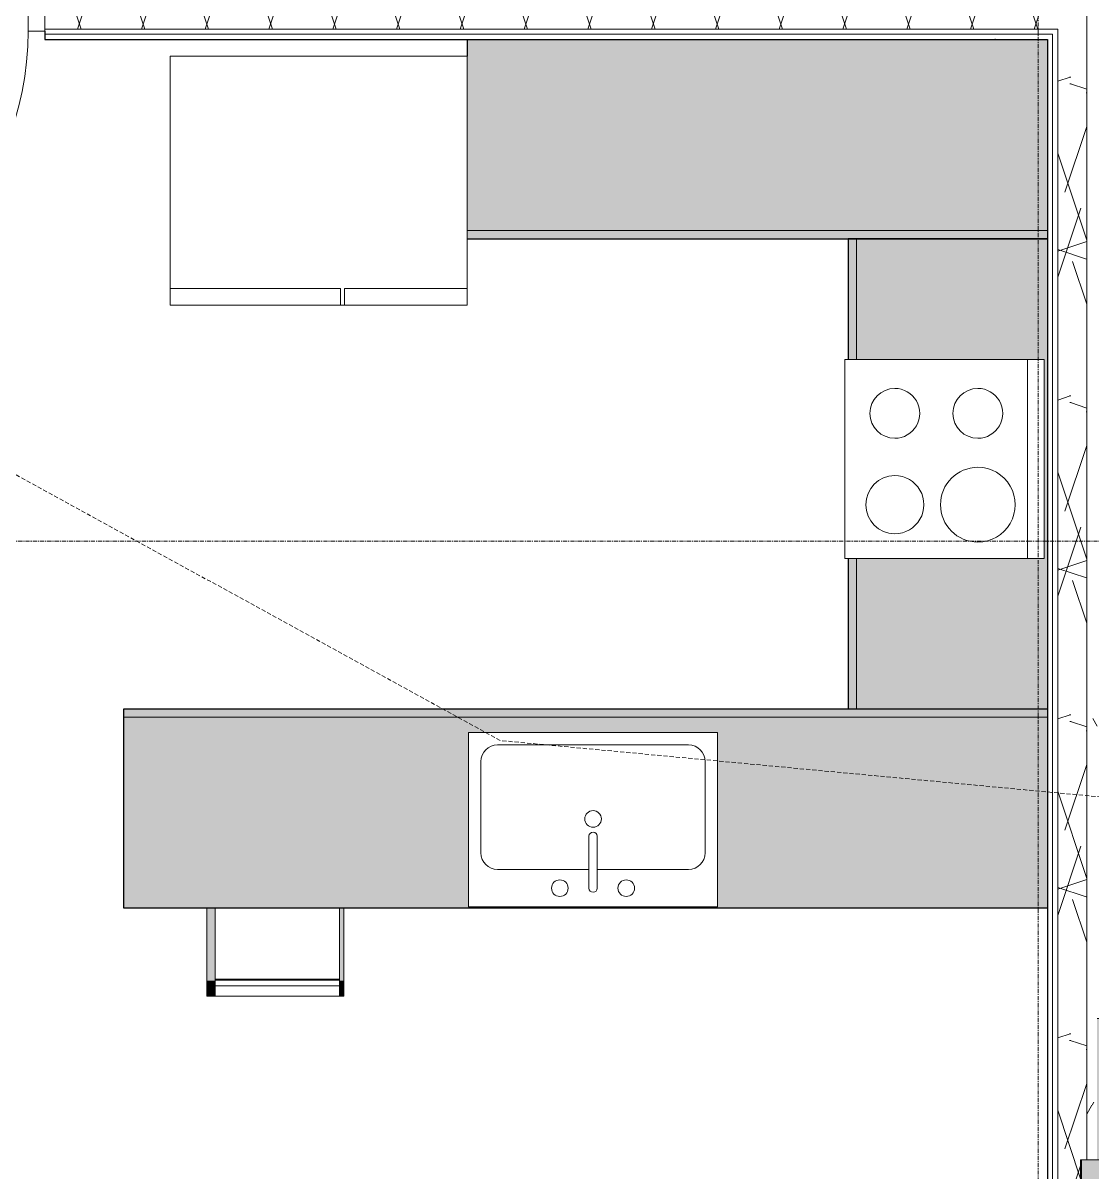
# Model space of a CAD drawing. Header units: inches. Extents: x -10205 to 13964, y -460 to 30702.
# Drawn here: x -3263.5 to -3134.7, y 10122.6 to 10261 of the extents above; entities that cross this region are included whole.
import ezdxf

# ---------------------------------------------------------------- set-up
doc = ezdxf.new("R2010")
doc.units = ezdxf.units.IN
doc.header["$MEASUREMENT"] = 0
doc.linetypes.add('Grid Line 1_2_', pattern=[0.875, 0.5, -0.125, 0.125, -0.125])
doc.linetypes.add('IMPORT-DASHED _2_', pattern=[0.75, 0.5, -0.25])
for name, color, linetype, lineweight in [('0-1', 7, 'Continuous', 5), ('0-4', 7, 'Continuous', 9), ('00base_6150001_dwg', 147, 'Continuous', 13), ('A-DOOR', 31, 'Continuous', 9), ('A-DOOR-6', 31, 'Continuous', 13), ('A-DOOR-FRAM', 31, 'Continuous', 13), ('A-WALL', 113, 'Continuous', 9), ('A-WALL-PATT-5', 111, 'Continuous', 9), ('E_TOPO_DTM_Contours_Major', 147, 'IMPORT-DASHED _2_', 13), ('I-FURN-1', 254, 'Continuous', 9), ('I-FURN-3', 7, 'Continuous', 9), ('I-FURN-4', 8, 'Continuous', 9), ('I-WALL-2', 2, 'Continuous', 25), ('P-SANR-FIXT-5', 7, 'Continuous', 9), ('Q-CASE-2', 254, 'Continuous', 9), ('Q-CASE-5', 130, 'Continuous', 25), ('Q-CASE-6', 7, 'Continuous', 9), ('Q-SPCQ-3', 7, 'Continuous', 9), ('S-GRID-1', 1, 'Grid Line 1_2_', 9)]:
    doc.layers.add(name, color=color, linetype=linetype, lineweight=lineweight)
pattern_1 = [(0, (0, 0), (61.44, 15.36), [2.534, -43.546, 2.534, -43.546, -245.76]), (0, (0, 0), (61.44, 15.36), [-92.16, 2.534, -89.626, 2.534, -43.546, -107.52]), (0, (0, 0), (61.44, 15.36), [-230.4, 2.534, -28.186, 2.534, -74.266]), (120, (23.04, 7.68), (-44.02215, 45.5286), [2.534, -43.546, 2.534, -43.546, -245.76]), (120, (23.04, 7.68), (-44.02215, 45.5286), [-92.16, 2.534, -89.626, 2.534, -43.546, -107.52]), (120, (23.04, 7.68), (-44.02215, 45.5286), [-230.4, 2.534, -28.186, 2.534, -74.266]), (240, (30.72, 38.4), (-17.41785, -60.8886), [2.534, -43.546, 2.534, -43.546, -245.76]), (240, (30.72, 38.4), (-17.41785, -60.8886), [-92.16, 2.534, -89.626, 2.534, -43.546, -107.52]), (240, (30.72, 38.4), (-17.41785, -60.8886), [-230.4, 2.534, -28.186, 2.534, -74.266])]
pattern_2 = [(161.57, (0.96, 0.96), (-7.6802237, -0.0009796), [0, -54.643, 6.067, 0]), (18.43, (-0.96, 0.96), (-7.6802237, 0.0009796), [0, -54.643, 6.067, 0]), (108.43, (0.96, 0.96), (3.8382953, -19.2013653), [18.211, -42.499]), (71.57, (-0.96, 0.96), (3.8382953, 19.2013653), [18.211, -42.499])]

# ---------------------------------------------------------------- blocks, each defined once
blk = doc.blocks.new('Refrigerator_-_Side-by-Side_6047 - 36_ X 30_-1372843-SITE PLAN - CAD FILE')
at = {"layer": 'Q-SPCQ-3'}
for p, q in [((-17.88, 15.58), (17.87, 15.58)), ((-17.88, -14.42), (-17.88, 15.58)), ((-17.88, 15.58), (-3.13, 15.58)), ((-17.88, 15.58), (-17.88, 13.58)), ((-3.13, 13.58), (-3.13, 15.58)), ((-2.63, 15.58), (17.87, 15.58)), ((-2.63, 15.58), (-2.63, 13.58)), ((17.87, 15.58), (17.87, -14.42)), ((17.87, 13.58), (17.87, 15.58)), ((-3.13, 13.58), (-17.88, 13.58)), ((17.87, 13.58), (-2.63, 13.58)), ((17.87, -14.42), (-17.88, -14.42))]:
    blk.add_line(p, q, dxfattribs=at)
blk = doc.blocks.new('Range - 24_ x 24_-1372826-SITE PLAN - CAD FILE')
at = {"layer": 'Q-SPCQ-3'}
for p, q in [((0, 0), (24, 0)), ((0, -24), (0, 0)), ((24, 0), (24, -24)), ((0, -22), (24, -22)), ((24, -24), (0, -24))]:
    blk.add_line(p, q, dxfattribs=at)
for centre, radius, start, end in [((6.5, -6), 3.5, 360, 180), ((17.5, -6), 3, 360, 180), ((6.5, -6), 3.5, 180, 0), ((17.5, -6), 3, 180, 0), ((6.5, -16), 4.5, 360, 180), ((17.5, -16), 3, 360, 180), ((6.5, -16), 4.5, 180, 0), ((17.5, -16), 3, 180, 0)]:
    blk.add_arc(centre, radius, start, end, dxfattribs=at)
blk = doc.blocks.new('OD_CW_Base Cabinet - OD_CW_Base Cabinet-1385976-SITE PLAN - CAD FILE')
at = {"layer": 'Q-CASE-2'}
blk.add_hatch(color=256, dxfattribs=at).paths.add_polyline_path([(57.37, 24), (0.74, 24), (0.74, 1), (15.27, 1), (15.27, 23.62), (39.27, 23.62), (39.27, 1), (57.37, 1), (57.37, 23.62)], flags=0)
h = blk.add_hatch(color=256, dxfattribs=at)
h.paths.add_polyline_path([(57.37, 1), (39.27, 1), (39.27, 0), (57.37, 0)], flags=0)
h.paths.add_polyline_path([(15.27, 0), (15.27, 1), (0.74, 1), (0.74, 0)], flags=0)
at = {"layer": 'Q-CASE-5'}
for p, q in [((0.74, 24), (0.74, 0)), ((57.37, 0), (57.37, 24)), ((0.74, 0), (15.27, 0)), ((39.27, 0), (57.37, 0))]:
    blk.add_line(p, q, dxfattribs=at)
at = {"layer": 'Q-CASE-6'}
for p, q in [((0.74, 1), (0.74, 24)), ((57.37, 24), (57.37, 1)), ((0.74, 0), (0.74, 1)), ((0.74, 1), (15.27, 1)), ((15.27, 1), (0.74, 1)), ((15.27, 0), (0.74, 0)), ((39.27, 1), (57.37, 1)), ((57.37, 1), (39.27, 1)), ((57.37, 0), (39.27, 0)), ((57.37, 1), (57.37, 0))]:
    blk.add_line(p, q, dxfattribs=at)
blk = doc.blocks.new('OD_CW_Base Cabinet - OD_CW_Base Cabinet-1525574-SITE PLAN - CAD FILE')
at = {"layer": 'Q-CASE-2'}
for points in [[(0.74, 1), (70.63, 1), (70.63, 24), (0.74, 24), (0.74, 22)], [(70.63, 0), (70.63, 1), (0.74, 1), (0.74, 0), (47.63, 0)]]:
    blk.add_hatch(color=256, dxfattribs=at).paths.add_polyline_path(points, flags=0)
at = {"layer": 'Q-CASE-5'}
for p, q in [((0.74, 24), (0.74, 22)), ((0.74, 0), (70.63, 0))]:
    blk.add_line(p, q, dxfattribs=at)
at = {"layer": 'Q-CASE-6'}
for p, q in [((0.74, 22), (0.74, 24)), ((0.74, 1), (70.63, 1)), ((70.63, 1), (0.74, 1)), ((70.63, 0), (0.74, 0))]:
    blk.add_line(p, q, dxfattribs=at)
blk = doc.blocks.new('Sink Kitchen-Single - 30_ x 21_-V28-SITE PLAN - CAD FILE')
at = {"layer": 'P-SANR-FIXT-5'}
for p, q in [((-14.38, 10.41), (15.62, 10.41)), ((-14.38, -10.59), (-14.38, 10.41)), ((15.62, 10.41), (15.62, -10.59)), ((-10.88, 8.91), (12.12, 8.91)), ((-12.88, -4.09), (-12.88, 6.91)), ((14.12, 6.91), (14.12, -4.09)), ((0.12, -8.34), (0.12, -2.09)), ((1.12, -8.34), (1.12, -2.09)), ((0.12, -6.09), (-10.88, -6.09)), ((12.12, -6.09), (1.12, -6.09)), ((15.62, -10.59), (-14.38, -10.59))]:
    blk.add_line(p, q, dxfattribs=at)
for centre, radius, start, end in [((-10.88, 6.91), 2, 90, 180), ((12.12, 6.91), 2, 360, 90), ((0.62, 0), 1, 360, 180), ((0.62, 0), 1, 180, 0), ((0.62, -2.09), 0.5, 360, 180), ((-10.88, -4.09), 2, 180, 270), ((12.12, -4.09), 2, 270, 0), ((-3.38, -8.34), 1, 360, 180), ((4.62, -8.34), 1, 0, 180), ((-3.38, -8.34), 1, 180, 0), ((0.62, -8.34), 0.5, 180, 0), ((4.62, -8.34), 1, 180, 0)]:
    blk.add_arc(centre, radius, start, end, dxfattribs=at)
blk = doc.blocks.new('OD_CW_Base Cabinet - OD_CW_Base Cabinet-1464078-SITE PLAN - CAD FILE')
at = {"layer": 'Q-CASE-2'}
blk.add_hatch(color=256, dxfattribs=at).paths.add_polyline_path([(0.74, -1), (111.99, -1), (111.99, 0), (0.74, 0)], flags=0)
h = blk.add_hatch(color=256, dxfattribs=at)
h.paths.add_polyline_path([(42.26, -24), (111.99, -24), (111.99, -1), (0.74, -1), (0.74, -24), (33.09, -24)], flags=0)
h.paths.add_polyline_path([(42.26, -23.82), (42.26, -2.82), (72.26, -2.82), (72.26, -23.82), (42.51, -23.82)], flags=0)
at = {"layer": 'Q-CASE-5'}
for p, q in [((0.74, -24), (0.74, 0)), ((0.74, 0), (111.99, 0)), ((111.99, -24), (0.74, -24))]:
    blk.add_line(p, q, dxfattribs=at)
at = {"layer": 'Q-CASE-6'}
for p, q in [((0.74, -1), (0.74, 0)), ((0.74, 0), (111.99, 0)), ((111.99, -1), (0.74, -1)), ((0.74, -24), (0.74, -1)), ((0.74, -1), (111.99, -1)), ((111.99, -24), (0.74, -24))]:
    blk.add_line(p, q, dxfattribs=at)
blk = doc.blocks.new('Bar_Stool_6722_1_ - Bar_Stool_6722_1_-V88-SITE PLAN - CAD FILE')
at = {"layer": 'I-FURN-1'}
for points in [[(0, 1.78), (1, 1.78), (1, 10.57), (0, 10.57)], [(16.5, 1.78), (16.5, 10.57), (16, 10.57), (16, 1.78)], [(0, 0.98), (1, 0.98), (1, 1.78), (0, 1.78), (0, 1.24)], [(16, 0.98), (16.5, 0.98), (16.5, 1.78), (16, 1.73), (16, 1.24)], [(1, 0), (1, 0.98), (0, 0.92), (0, 0)], [(16.5, 0), (16.5, 0.98), (16, 0.94), (16, 0)]]:
    blk.add_hatch(color=256, dxfattribs=at).paths.add_polyline_path(points, flags=0)
at = {"layer": 'I-FURN-3'}
for p, q in [((0, 1.78), (0, 10.57)), ((1, 2.03), (1, 10.57)), ((16, 10.57), (16, 2.03)), ((16.5, 10.57), (16.5, 1.78)), ((1, 1.78), (0, 1.78)), ((0, 1.78), (0, 0.98)), ((1, 1.91), (1, 2.03)), ((16, 2.03), (1, 2.03)), ((1, 1.24), (1, 1.91)), ((16, 1.91), (1, 1.91)), ((16, 2.03), (16, 1.91)), ((16, 1.91), (16, 1.24)), ((16.5, 1.78), (16, 1.78)), ((16.5, 0.98), (16.5, 1.78)), ((1, 0.98), (0, 0.98)), ((0, 0.98), (0, 0)), ((1, 0), (1, 1.24)), ((1, 1.24), (16, 1.24)), ((16, 1.24), (16, 0)), ((16.5, 0.98), (16, 0.98)), ((16.5, 0), (16.5, 0.98)), ((0, 0), (1, 0)), ((1, 0), (16, 0)), ((16, 0), (16.5, 0))]:
    blk.add_line(p, q, dxfattribs=at)
blk = doc.blocks.new('Entertainment_Center_14771 - Entertainment_Center_14771-V133-SITE PLAN - CAD FILE')
at = {"layer": 'I-FURN-4'}
for points in [[(-18, 6), (-18, 10), (-36, 10), (-36, -4.13), (-19, -4.13), (-19, 6)], [(36, 10), (18, 10), (18, 6), (19, 6), (19, -4.13), (36, -4.13), (36, 6)], [(19, 6), (-19, 6), (-19, -6), (19, -6), (19, 5.33)], [(19, -6), (-19, -6), (-19, -6.13), (19, -6.13)]]:
    blk.add_hatch(color=256, dxfattribs=at).paths.add_polyline_path(points, flags=0)
at = {"layer": 'I-FURN-3'}
for p, q in [((-18, 10), (-36, 10)), ((-36, 10), (-36, -4.13)), ((-34.85, 10.03), (-35.34, 10.03)), ((-34.85, 10.03), (-35.34, 10.03)), ((-34.85, 10), (-34.85, 10.03)), ((-34.85, 10), (-34.85, 10.03)), ((-18.66, 10.03), (-19.66, 10.03)), ((-19.66, 10.03), (-19.66, 10)), ((-18.66, 10), (-18.66, 10.03)), ((-18, 6), (-18, 10)), ((36, 10), (18, 10)), ((18, 10), (18, 6)), ((18.66, 10.03), (18.66, 10)), ((19.66, 10.03), (18.66, 10.03)), ((19.66, 10), (19.66, 10.03)), ((35.34, 10.03), (34.85, 10.03)), ((34.85, 10.03), (34.85, 10)), ((35.34, 10.03), (34.85, 10.03)), ((34.85, 10.03), (34.85, 10)), ((36, -4.13), (36, 10)), ((19, 6), (-19, 6)), ((-19, 6), (-19, -6)), ((19, -6), (19, 6)), ((-19, -6), (19, -6)), ((-19, -6.13), (-19, -6)), ((-19, -6), (19, -6)), ((19, -6.13), (-19, -6.13)), ((19, -6), (19, -6.13))]:
    blk.add_line(p, q, dxfattribs=at)
blk = doc.blocks.new('1750 Ox - Unit Layouts_rvt-1-SITE PLAN - CAD FILE')
at = {"layer": '0-4'}
for name, p in [('OD_CW_Base Cabinet - OD_CW_Base Cabinet-1525574-SITE PLAN - CAD FILE', (-3210.76, 10235)), ('OD_CW_Base Cabinet - OD_CW_Base Cabinet-1464078-SITE PLAN - CAD FILE', (-3252.11, 10178.37)), ('Sink Kitchen-Single - 30_ x 21_-V28-SITE PLAN - CAD FILE', (-3195.46, 10165.13)), ('Bar_Stool_6722_1_ - Bar_Stool_6722_1_-V88-SITE PLAN - CAD FILE', (-3241.37, 10143.8))]:
    blk.add_blockref(name, p, dxfattribs=at)
for name, p, rotation in [('Refrigerator_-_Side-by-Side_6047 - 36_ X 30_-1372843-SITE PLAN - CAD FILE', (-3227.89, 10242.58), 180), ('OD_CW_Base Cabinet - OD_CW_Base Cabinet-1385976-SITE PLAN - CAD FILE', (-3164.12, 10235.74), 269.9999999999984), ('Range - 24_ x 24_-1372826-SITE PLAN - CAD FILE', (-3164.5, 10196.47), 89.99999999998879), ('Entertainment_Center_14771 - Entertainment_Center_14771-V133-SITE PLAN - CAD FILE', (-3130, 10105.09), 270.0000000000007)]:
    blk.add_blockref(name, p, dxfattribs=dict(at, rotation=rotation))
blk = doc.blocks.new('HOLLOW METAL - UNIT DOOR-1759144-SITE PLAN - CAD FILE')
at = {"layer": 'A-DOOR'}
blk.add_arc((18, 2.25), 36, 90, 180, dxfattribs=at)
at = {"layer": 'A-DOOR-6'}
for p, q in [((18, 38.25), (16.25, 38.25)), ((16.25, 38.25), (16.25, 2.25)), ((18, 2.25), (18, 38.25)), ((16.25, 2.25), (18, 2.25))]:
    blk.add_line(p, q, dxfattribs=at)
at = {"layer": 'A-DOOR-FRAM'}
for p, q in [((-18, 2.25), (-20, 2.25)), ((-20, 2.25), (-20, -3.5)), ((-18, 0.3125), (-18, 2.25)), ((18, 2.25), (18, 0.3125)), ((20, 2.25), (18, 2.25)), ((20, -3.5), (20, 2.25)), ((-17.375, 0.3125), (-18, 0.3125)), ((-17.375, -1.5625), (-17.375, 0.3125)), ((18, 0.3125), (17.375, 0.3125)), ((17.375, 0.3125), (17.375, -1.5625)), ((-18, -3.5), (-18, -1.5625)), ((-18, -1.5625), (-17.375, -1.5625)), ((17.375, -1.5625), (18, -1.5625)), ((18, -1.5625), (18, -3.5)), ((-20, -3.5), (-18, -3.5)), ((18, -3.5), (20, -3.5))]:
    blk.add_line(p, q, dxfattribs=at)
blk = doc.blocks.new('00base_6150001_dwg-1748108-SITE PLAN - CAD FILE')
at = {"layer": 'E_TOPO_DTM_Contours_Major', "flags": 128}
blk.add_lwpolyline([(4039185.28, 3366385.9), (4039236.96, 3366428.01), (4039310.9, 3366558.93), (4039395.43, 3366736.38), (4039442.19, 3366832.2), (4039446.28, 3366891.47), (4039444.71, 3366908.7), (4039428.99, 3366916.17), (4039182.95, 3366943.65), (4039155.72, 3366951.08), (4039134.81, 3367123.57), (4039114.98, 3367345.37), (4039112.59, 3367404.33), (4039093.58, 3367523.69), (4039147.89, 3367622.22), (4039070.35, 3367588.6), (4039029.82, 3367668.24), (4039028.05, 3367674.28), (4039029.81, 3367678.89), (4039046.46, 3367729.76), (4039040.27, 3367752.22), (4039030.03, 3367767.88), (4038907.01, 3367865.98), (4039075.96, 3367854.79), (4039101.84, 3367902.83), (4039127.31, 3367949.13), (4039159.64, 3368102.96), (4039186.14, 3368165.4), (4039194.32, 3368228.49), (4039195.79, 3368377.64), (4039196.92, 3368445.63), (4039161.87, 3368522.98), (4039105.56, 3368787.9), (4039092.14, 3368843.69), (4039079.32, 3368875.69), (4039075.05, 3369163.69), (4039051.83, 3369177.47), (4038970.02, 3369207.83), (4038847.44, 3369132.69), (4038832.35, 3369047.15), (4038775.22, 3368938.71), (4038765.94, 3368818.54), (4038732.53, 3368753.8), (4038577.16, 3368486.65), (4038551.79, 3368421.54), (4038549.6, 3368090.19), (4038564.15, 3368078.9), (4038767.6, 3367912.31), (4038600.28, 3367799), (4038536.12, 3367569.15), (4038525.66, 3367547.47), (4038505.55, 3367502.59), (4038473.23, 3367300.54), (4038496.22, 3367175.66), (4038516.6, 3367146.82), (4038631.34, 3366953.1), (4038678.42, 3366918.73), (4038688.37, 3366908.91), (4038766.13, 3366864.55), (4038850.28, 3366866.48), (4038941.27, 3366785.99), (4039043.47, 3366735.87), (4039092.59, 3366522.06), (4039110.92, 3366424.81)], close=True, dxfattribs=at)

msp = doc.modelspace()

# ---------------------------------------------------------------- hatches: boundary and pattern name
at = {"layer": 'A-WALL-PATT-5'}
h = msp.add_hatch(dxfattribs=at)
h.set_pattern_fill('FP_5', color=256, style=0, pattern_type=2)
h.set_pattern_definition(pattern_2)
h.paths.add_polyline_path([(-3245.77, 10260.25), (-3135.37, 10260.25), (-3135.37, 10263.75), (-3260.87, 10263.75), (-3260.87, 10260.25), (-3251.37, 10260.25)], flags=0)
h.paths.add_polyline_path([(-3423.37, 10260.25), (-3300.87, 10260.25), (-3300.87, 10263.75), (-3426.87, 10263.75), (-3426.87, 10260.25)], flags=0)
h = msp.add_hatch(dxfattribs=at)
h.set_pattern_fill('FP_2', color=256, style=0, pattern_type=2)
h.set_pattern_definition(pattern_1)
h.paths.add_polyline_path([(-3365.38, 10259.63), (-3300.87, 10259.63), (-3300.87, 10260.25), (-3423.37, 10260.25), (-3423.37, 10259.63), (-3374.38, 10259.63)], flags=0)
h.paths.add_polyline_path([(-3140.12, 10259.63), (-3138.87, 10259.63), (-3138.87, 10260.25), (-3260.87, 10260.25), (-3260.87, 10259.63), (-3209.6, 10259.63)], flags=0)
h.paths.add_polyline_path([(-3134.83, 10259.63), (-3134.75, 10259.63), (-3134.75, 10260.25), (-3135.37, 10260.25), (-3135.37, 10259.63)], flags=0)
h.paths.add_polyline_path([(-3426.87, 10259.63), (-3426.87, 10260.25), (-3427.5, 10260.25), (-3427.5, 10259.63)], flags=0)
h = msp.add_hatch(dxfattribs=at)
h.set_pattern_fill('FP_5', color=256, style=0, pattern_type=2)
h.set_pattern_definition(pattern_2)
h.paths.add_polyline_path([(-3138.87, 10018.09), (-3135.37, 10018.09), (-3135.37, 10086.09), (-3136.12, 10086.09), (-3136.12, 10124.09), (-3135.37, 10124.09), (-3135.38, 10260.25), (-3138.87, 10260.25), (-3138.87, 10018.71)], flags=0)
h = msp.add_hatch(dxfattribs=at)
h.set_pattern_fill('FP_2', color=256, style=0, pattern_type=2)
h.set_pattern_definition(pattern_1)
h.paths.add_polyline_path([(-3313.45, 10259), (-3300.87, 10259), (-3300.87, 10259.63), (-3422.75, 10259.63), (-3422.75, 10259), (-3326.62, 10259)], flags=0)
h.paths.add_polyline_path([(-3140.12, 10259), (-3139.5, 10259), (-3139.5, 10259.63), (-3260.87, 10259.63), (-3260.87, 10259), (-3209.6, 10259)], flags=0)
h.paths.add_polyline_path([(-3134.12, 10259), (-3134.12, 10259.63), (-3134.75, 10259.63), (-3134.72, 10259)], flags=0)
h.paths.add_polyline_path([(-3428.12, 10259), (-3427.5, 10259), (-3427.5, 10259.63), (-3428.12, 10259.63)], flags=0)
h = msp.add_hatch(dxfattribs=at)
h.set_pattern_fill('FP_2', color=256, style=0, pattern_type=2)
h.set_pattern_definition(pattern_1)
h.paths.add_polyline_path([(-3139.5, 10018.71), (-3139.5, 10259), (-3140.12, 10259), (-3140.12, 10018.71)], flags=0)
h = msp.add_hatch(dxfattribs=at)
h.set_pattern_fill('FP_2', color=256, style=0, pattern_type=2)
h.set_pattern_definition(pattern_1)
h.paths.add_polyline_path([(-3139.5, 10018.09), (-3138.87, 10018.09), (-3138.87, 10259.63), (-3139.5, 10259.63), (-3139.5, 10018.71)], flags=0)
h = msp.add_hatch(dxfattribs=at)
h.set_pattern_fill('FP_2', color=256, style=0, pattern_type=2)
h.set_pattern_definition(pattern_1)
h.paths.add_polyline_path([(-3135.37, 10018.09), (-3134.75, 10018.17), (-3134.75, 10086.09), (-3135.37, 10086.09), (-3135.37, 10018.61)], flags=0)
h.paths.add_polyline_path([(-3135.37, 10124.09), (-3134.75, 10124.09), (-3134.83, 10259.63), (-3135.37, 10259.63), (-3135.37, 10138.28)], flags=0)
h = msp.add_hatch(dxfattribs=at)
h.set_pattern_fill('FP_2', color=256, style=0, pattern_type=2)
h.set_pattern_definition(pattern_1)
h.paths.add_polyline_path([(-3134.12, 10018.71), (-3134.12, 10086.09), (-3134.75, 10086.09), (-3134.75, 10018.71)], flags=0)
h.paths.add_polyline_path([(-3134.12, 10124.09), (-3134.12, 10259), (-3134.75, 10259), (-3134.75, 10124.09)], flags=0)

# ---------------------------------------------------------------- linework, layer by layer
at = {"layer": 'A-WALL'}
for p, q in [((-3135.37, 10124.09), (-3135.37, 10378.04)), ((-3260.87, 10260.25), (-3138.87, 10260.25)), ((-3138.87, 10018.09), (-3138.87, 10260.25)), ((-3260.87, 10259.63), (-3139.5, 10259.63)), ((-3139.5, 10018.09), (-3139.5, 10259.63))]:
    msp.add_line(p, q, dxfattribs=at)
at = {"layer": 'I-WALL-2'}
for p, q in [((-3260.87, 10260), (-3260.87, 10259)), ((-3260.87, 10259), (-3140.12, 10259)), ((-3140.12, 10259), (-3140.12, 10018.71))]:
    msp.add_line(p, q, dxfattribs=at)
at = {"layer": 'S-GRID-1'}
for p, q in [((-3141.22, 9836.18), (-3141.22, 12413.74)), ((-464.45, 10198.59), (-4316.34, 10198.59))]:
    msp.add_line(p, q, dxfattribs=at)

# ---------------------------------------------------------------- block references
at = {"layer": '0-1'}
msp.add_blockref('1750 Ox - Unit Layouts_rvt-1-SITE PLAN - CAD FILE', (0, 0), dxfattribs=at)
at = {"layer": '00base_6150001_dwg', "rotation": 89.04760487178136}
msp.add_blockref('00base_6150001_dwg-1748108-SITE PLAN - CAD FILE', (3298136.14, -4084040.07), dxfattribs=at)
at = {"layer": 'A-DOOR', "rotation": 180}
msp.add_blockref('HOLLOW METAL - UNIT DOOR-1759144-SITE PLAN - CAD FILE', (-3280.87, 10262.25), dxfattribs=at)

doc.saveas('drawing.dxf')
